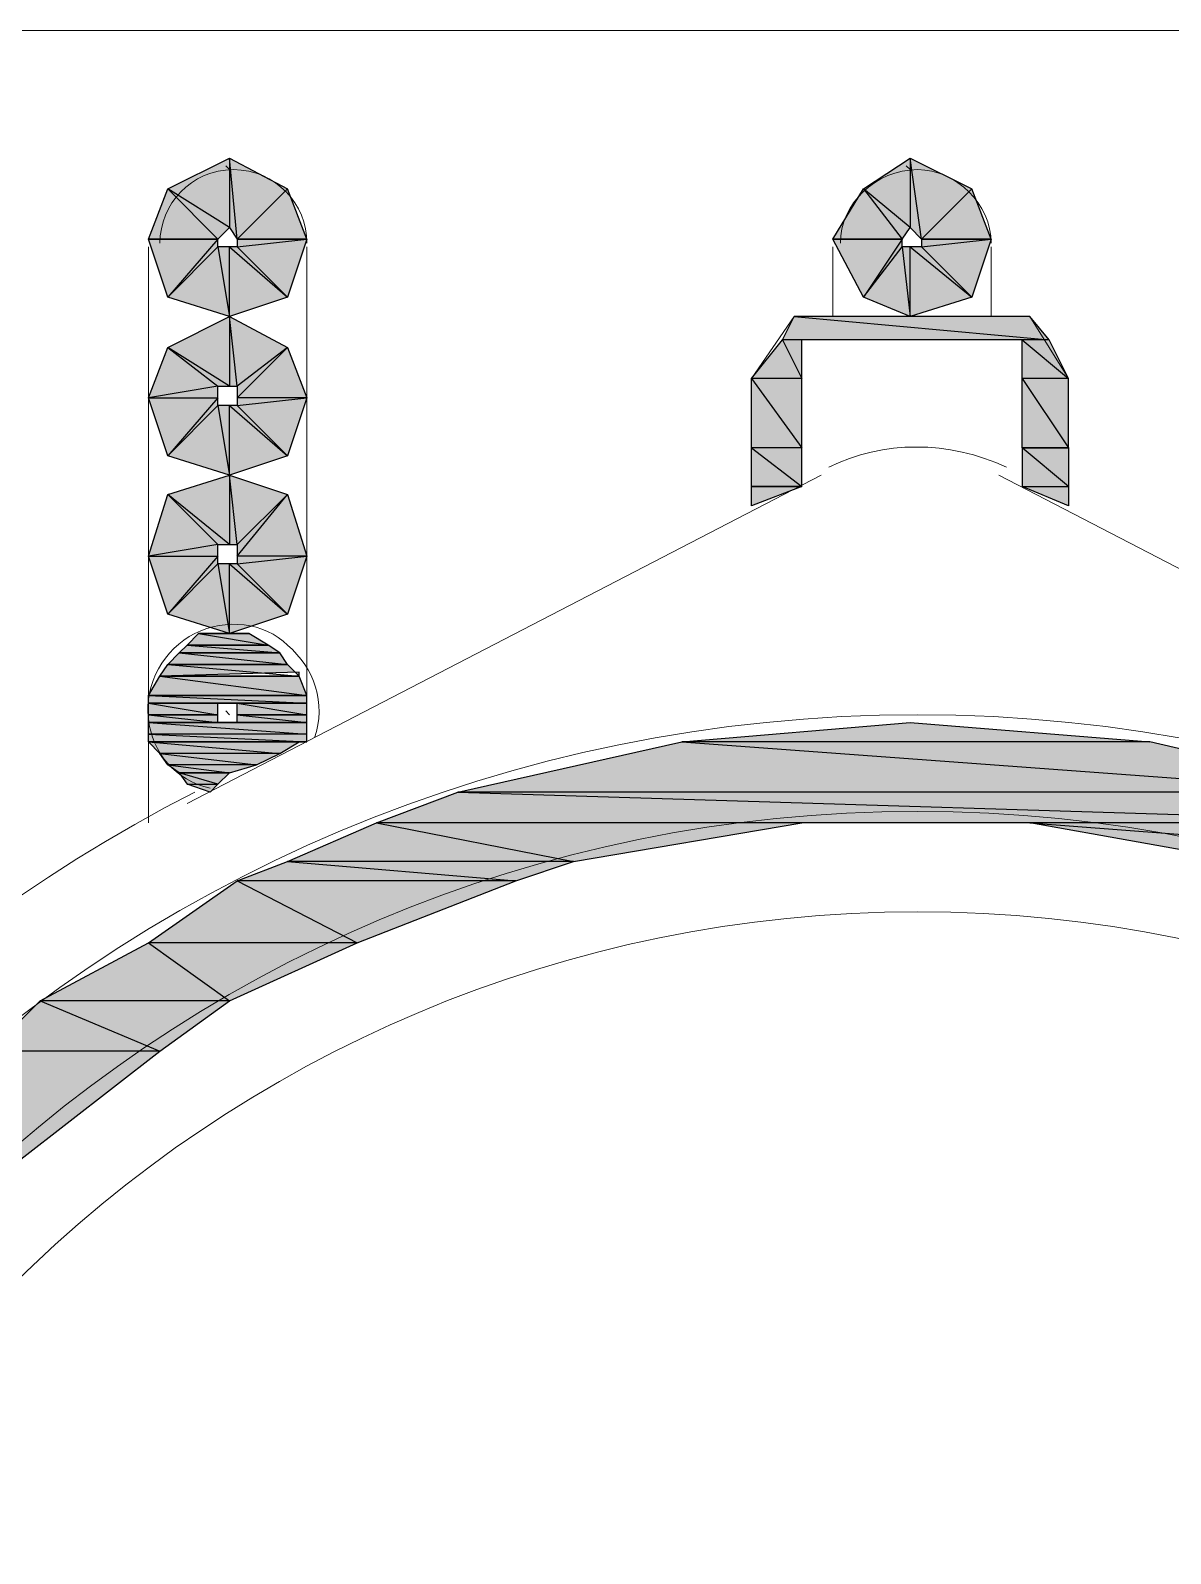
# Model space of a CAD drawing. Header units: millimetres. Extents: x 40 to 176, y -32 to 59.
# Drawn here: x 105.112 to 105.524, y -3.012 to -2.462 of the extents above; entities that cross this region are included whole.
import ezdxf

# ---------------------------------------------------------------- set-up
doc = ezdxf.new("R2010")
doc.units = ezdxf.units.MM
doc.layers.add('15 - Quadro de medição', color=6, linetype='Continuous')

msp = doc.modelspace()

# ---------------------------------------------------------------- hatches: boundary and pattern name
at = {"layer": '15 - Quadro de medição', "true_color": 0x000007}
h = msp.add_hatch(color=7, dxfattribs=at)
h.paths.add_polyline_path([(105.21219, -2.53693), (105.20521, -2.51877), (105.18705, -2.53693)])
h.paths.add_polyline_path([(105.20521, -2.51877), (105.18705, -2.53693), (105.18426, -2.50759)])
h.paths.add_polyline_path([(105.18705, -2.53693), (105.18426, -2.50759), (105.18426, -2.53274)])
h.paths.add_polyline_path([(105.18426, -2.50759), (105.18426, -2.53274), (105.16191, -2.51877)])
h.paths.add_polyline_path([(105.18426, -2.53274), (105.16191, -2.51877), (105.18007, -2.53693)])
h.paths.add_polyline_path([(105.16191, -2.51877), (105.18007, -2.53693), (105.15492, -2.53693)])
h = msp.add_hatch(color=7, dxfattribs=at)
h.paths.add_polyline_path([(105.45942, -2.53693), (105.45243, -2.51877), (105.43428, -2.53693)])
h.paths.add_polyline_path([(105.45243, -2.51877), (105.43428, -2.53693), (105.43009, -2.50759)])
h.paths.add_polyline_path([(105.43428, -2.53693), (105.43009, -2.50759), (105.43009, -2.53274)])
h.paths.add_polyline_path([(105.43009, -2.50759), (105.43009, -2.53274), (105.41332, -2.51877)])
h.paths.add_polyline_path([(105.43009, -2.53274), (105.41332, -2.51877), (105.42729, -2.53693)])
h.paths.add_polyline_path([(105.41332, -2.51877), (105.42729, -2.53693), (105.40215, -2.53693)])
h = msp.add_hatch(color=7, dxfattribs=at)
h.paths.add_polyline_path([(105.15492, -2.53693), (105.18007, -2.53693), (105.16191, -2.55788)])
h.paths.add_polyline_path([(105.18007, -2.53693), (105.16191, -2.55788), (105.18007, -2.53972)])
h.paths.add_polyline_path([(105.16191, -2.55788), (105.18007, -2.53972), (105.18426, -2.56486)])
h.paths.add_polyline_path([(105.18007, -2.53972), (105.18426, -2.56486), (105.18426, -2.53972)])
h.paths.add_polyline_path([(105.18426, -2.56486), (105.18426, -2.53972), (105.20521, -2.55788)])
h.paths.add_polyline_path([(105.18426, -2.53972), (105.20521, -2.55788), (105.18705, -2.53972)])
h.paths.add_polyline_path([(105.20521, -2.55788), (105.18705, -2.53972), (105.21219, -2.53693)])
h.paths.add_polyline_path([(105.18705, -2.53972), (105.21219, -2.53693), (105.18705, -2.53693)])
h = msp.add_hatch(color=7, dxfattribs=at)
h.paths.add_polyline_path([(105.40215, -2.53693), (105.42729, -2.53693), (105.41332, -2.55788)])
h.paths.add_polyline_path([(105.42729, -2.53693), (105.41332, -2.55788), (105.42729, -2.53972)])
h.paths.add_polyline_path([(105.41332, -2.55788), (105.42729, -2.53972), (105.43009, -2.56486)])
h.paths.add_polyline_path([(105.42729, -2.53972), (105.43009, -2.56486), (105.43009, -2.53972)])
h.paths.add_polyline_path([(105.43009, -2.56486), (105.43009, -2.53972), (105.45243, -2.55788)])
h.paths.add_polyline_path([(105.43009, -2.53972), (105.45243, -2.55788), (105.43428, -2.53972)])
h.paths.add_polyline_path([(105.45243, -2.55788), (105.43428, -2.53972), (105.45942, -2.53693)])
h.paths.add_polyline_path([(105.43428, -2.53972), (105.45942, -2.53693), (105.43428, -2.53693)])
h = msp.add_hatch(color=7, dxfattribs=at)
h.paths.add_polyline_path([(105.20521, -2.61514), (105.18705, -2.59699), (105.21219, -2.59419)])
h.paths.add_polyline_path([(105.18705, -2.59699), (105.21219, -2.59419), (105.18705, -2.59419)])
h.paths.add_polyline_path([(105.21219, -2.59419), (105.18705, -2.59419), (105.20521, -2.57603)])
h.paths.add_polyline_path([(105.18705, -2.59419), (105.20521, -2.57603), (105.18705, -2.59)])
h.paths.add_polyline_path([(105.20521, -2.57603), (105.18705, -2.59), (105.18426, -2.56486)])
h.paths.add_polyline_path([(105.18705, -2.59), (105.18426, -2.56486), (105.18426, -2.59)])
h.paths.add_polyline_path([(105.18426, -2.56486), (105.18426, -2.59), (105.16191, -2.57603)])
h.paths.add_polyline_path([(105.18426, -2.59), (105.16191, -2.57603), (105.18007, -2.59)])
h.paths.add_polyline_path([(105.16191, -2.57603), (105.18007, -2.59), (105.15492, -2.59419)])
h.paths.add_polyline_path([(105.18007, -2.59), (105.15492, -2.59419), (105.18007, -2.59419)])
h.paths.add_polyline_path([(105.15492, -2.59419), (105.18007, -2.59419), (105.16191, -2.61514)])
h.paths.add_polyline_path([(105.18007, -2.59419), (105.16191, -2.61514), (105.18007, -2.59699)])
h.paths.add_polyline_path([(105.16191, -2.61514), (105.18007, -2.59699), (105.18426, -2.62213)])
h.paths.add_polyline_path([(105.18007, -2.59699), (105.18426, -2.62213), (105.18426, -2.59699)])
h.paths.add_polyline_path([(105.18426, -2.62213), (105.18426, -2.59699), (105.20521, -2.61514)])
h.paths.add_polyline_path([(105.18426, -2.59699), (105.20521, -2.61514), (105.18705, -2.59699)])
h = msp.add_hatch(color=7, dxfattribs=at)
h.paths.add_polyline_path([(105.47339, -2.56486), (105.38818, -2.56486), (105.48037, -2.57324)])
h.paths.add_polyline_path([(105.38818, -2.56486), (105.48037, -2.57324), (105.38399, -2.57324)])
h = msp.add_hatch(color=7, dxfattribs=at)
h.paths.add_polyline_path([(105.39098, -2.57324), (105.38399, -2.57324), (105.39098, -2.58721)])
h.paths.add_polyline_path([(105.38399, -2.57324), (105.39098, -2.58721), (105.37282, -2.58721)])
h = msp.add_hatch(color=7, dxfattribs=at)
h.paths.add_polyline_path([(105.48037, -2.57324), (105.47059, -2.57324), (105.48735, -2.58721)])
h.paths.add_polyline_path([(105.47059, -2.57324), (105.48735, -2.58721), (105.47059, -2.58721)])
h = msp.add_hatch(color=7, dxfattribs=at)
h.paths.add_polyline_path([(105.39098, -2.58721), (105.37282, -2.58721), (105.39098, -2.61235)])
h.paths.add_polyline_path([(105.37282, -2.58721), (105.39098, -2.61235), (105.37282, -2.61235)])
h = msp.add_hatch(color=7, dxfattribs=at)
h.paths.add_polyline_path([(105.48735, -2.58721), (105.47059, -2.58721), (105.48735, -2.61235)])
h.paths.add_polyline_path([(105.47059, -2.58721), (105.48735, -2.61235), (105.47059, -2.61235)])
h = msp.add_hatch(color=7, dxfattribs=at)
h.paths.add_polyline_path([(105.39098, -2.61235), (105.37282, -2.61235), (105.39098, -2.62632)])
h.paths.add_polyline_path([(105.37282, -2.61235), (105.39098, -2.62632), (105.37282, -2.62632)])
h = msp.add_hatch(color=7, dxfattribs=at)
h.paths.add_polyline_path([(105.47059, -2.61235), (105.47059, -2.62632), (105.48735, -2.62632)])
h.paths.add_polyline_path([(105.47059, -2.62632), (105.48735, -2.62632), (105.48735, -2.6333)])
for points in [[(105.47059, -2.61235), (105.48735, -2.61235), (105.48735, -2.62632)], [(105.37282, -2.62632), (105.39098, -2.62632), (105.37282, -2.6333)], [(105.43009, -2.71152), (105.51668, -2.7185), (105.34768, -2.7185)], [(105.1661, -2.72968), (105.18426, -2.72968), (105.18007, -2.73387)]]:
    msp.add_hatch(color=7, dxfattribs=at).paths.add_polyline_path(points)
h = msp.add_hatch(color=7, dxfattribs=at)
h.paths.add_polyline_path([(105.20521, -2.67241), (105.18705, -2.65425), (105.21219, -2.65146)])
h.paths.add_polyline_path([(105.18705, -2.65425), (105.21219, -2.65146), (105.18705, -2.65146)])
h.paths.add_polyline_path([(105.21219, -2.65146), (105.18705, -2.65146), (105.20521, -2.62911)])
h.paths.add_polyline_path([(105.18705, -2.65146), (105.20521, -2.62911), (105.18705, -2.64727)])
h.paths.add_polyline_path([(105.20521, -2.62911), (105.18705, -2.64727), (105.18426, -2.62213)])
h.paths.add_polyline_path([(105.18705, -2.64727), (105.18426, -2.62213), (105.18426, -2.64727)])
h.paths.add_polyline_path([(105.18426, -2.62213), (105.18426, -2.64727), (105.16191, -2.62911)])
h.paths.add_polyline_path([(105.18426, -2.64727), (105.16191, -2.62911), (105.18007, -2.64727)])
h.paths.add_polyline_path([(105.16191, -2.62911), (105.18007, -2.64727), (105.15492, -2.65146)])
h.paths.add_polyline_path([(105.18007, -2.64727), (105.15492, -2.65146), (105.18007, -2.65146)])
h.paths.add_polyline_path([(105.15492, -2.65146), (105.18007, -2.65146), (105.16191, -2.67241)])
h.paths.add_polyline_path([(105.18007, -2.65146), (105.16191, -2.67241), (105.18007, -2.65425)])
h.paths.add_polyline_path([(105.16191, -2.67241), (105.18007, -2.65425), (105.18426, -2.67939)])
h.paths.add_polyline_path([(105.18007, -2.65425), (105.18426, -2.67939), (105.18426, -2.65425)])
h.paths.add_polyline_path([(105.18426, -2.67939), (105.18426, -2.65425), (105.20521, -2.67241)])
h.paths.add_polyline_path([(105.18426, -2.65425), (105.20521, -2.67241), (105.18705, -2.65425)])
h = msp.add_hatch(color=7, dxfattribs=at)
h.paths.add_polyline_path([(105.19124, -2.67939), (105.17308, -2.67939), (105.19822, -2.68359)])
h.paths.add_polyline_path([(105.17308, -2.67939), (105.19822, -2.68359), (105.16889, -2.68359)])
h.paths.add_polyline_path([(105.19822, -2.68359), (105.16889, -2.68359)])
h.paths.add_polyline_path([(105.16889, -2.68359), (105.19822, -2.68359)])
h = msp.add_hatch(color=7, dxfattribs=at)
h.paths.add_polyline_path([(105.19822, -2.68359), (105.16889, -2.68359), (105.20241, -2.68638)])
h.paths.add_polyline_path([(105.16889, -2.68359), (105.20241, -2.68638), (105.1661, -2.68638)])
h.paths.add_polyline_path([(105.20241, -2.68638), (105.1661, -2.68638)])
h.paths.add_polyline_path([(105.1661, -2.68638), (105.20241, -2.68638), (105.20102, -2.68638)])
h = msp.add_hatch(color=7, dxfattribs=at)
h.paths.add_polyline_path([(105.20521, -2.69057), (105.16191, -2.69057), (105.2094, -2.69476)])
h.paths.add_polyline_path([(105.16191, -2.69057), (105.2094, -2.69476), (105.15911, -2.69476)])
h.paths.add_polyline_path([(105.2094, -2.69476), (105.15911, -2.69476)])
h.paths.add_polyline_path([(105.15911, -2.69476), (105.2094, -2.69476), (105.2094, -2.69336)])
h = msp.add_hatch(color=7, dxfattribs=at)
h.paths.add_polyline_path([(105.20241, -2.68638), (105.1661, -2.68638), (105.20521, -2.69057)])
h.paths.add_polyline_path([(105.1661, -2.68638), (105.20521, -2.69057), (105.16191, -2.69057)])
h.paths.add_polyline_path([(105.20521, -2.69057), (105.16191, -2.69057)])
h.paths.add_polyline_path([(105.16191, -2.69057), (105.20521, -2.69057)])
h = msp.add_hatch(color=7, dxfattribs=at)
h.paths.add_polyline_path([(105.2094, -2.69476), (105.15911, -2.69476), (105.21219, -2.70174)])
h.paths.add_polyline_path([(105.15911, -2.69476), (105.21219, -2.70174), (105.15492, -2.70174)])
h.paths.add_polyline_path([(105.21219, -2.70174), (105.15492, -2.70174)])
h.paths.add_polyline_path([(105.15492, -2.70174), (105.21219, -2.70174)])
h = msp.add_hatch(color=7, dxfattribs=at)
h.paths.add_polyline_path([(105.21219, -2.70174), (105.15492, -2.70174), (105.21219, -2.70454)])
h.paths.add_polyline_path([(105.15492, -2.70174), (105.21219, -2.70454), (105.15492, -2.70454)])
h = msp.add_hatch(color=7, dxfattribs=at)
h.paths.add_polyline_path([(105.18007, -2.70454), (105.15492, -2.70454)])
h.paths.add_polyline_path([(105.18007, -2.70454), (105.15492, -2.70454), (105.18426, -2.70454)])
h = msp.add_hatch(color=7, dxfattribs=at)
h.paths.add_polyline_path([(105.18007, -2.70454), (105.15492, -2.70454), (105.18007, -2.70873)])
h.paths.add_polyline_path([(105.15492, -2.70454), (105.18007, -2.70873), (105.15492, -2.70873)])
h = msp.add_hatch(color=7, dxfattribs=at)
h.paths.add_polyline_path([(105.21219, -2.70454), (105.18705, -2.70454), (105.21219, -2.70873)])
h.paths.add_polyline_path([(105.18705, -2.70454), (105.21219, -2.70873), (105.18705, -2.70873)])
h = msp.add_hatch(color=7, dxfattribs=at)
h.paths.add_polyline_path([(105.18007, -2.70873), (105.15492, -2.70873), (105.18007, -2.71152)])
h.paths.add_polyline_path([(105.15492, -2.70873), (105.18007, -2.71152), (105.15492, -2.71152)])
h = msp.add_hatch(color=7, dxfattribs=at)
h.paths.add_polyline_path([(105.18426, -2.71152), (105.15492, -2.71152)])
h.paths.add_polyline_path([(105.18426, -2.71152), (105.15492, -2.71152), (105.18007, -2.71152)])
h = msp.add_hatch(color=7, dxfattribs=at)
h.paths.add_polyline_path([(105.21219, -2.71152), (105.15492, -2.71152), (105.21219, -2.71571)])
h.paths.add_polyline_path([(105.15492, -2.71152), (105.21219, -2.71571), (105.15492, -2.71571)])
h = msp.add_hatch(color=7, dxfattribs=at)
h.paths.add_polyline_path([(105.21219, -2.70873), (105.18705, -2.70873), (105.21219, -2.71152)])
h.paths.add_polyline_path([(105.18705, -2.70873), (105.21219, -2.71152), (105.18705, -2.71152)])
h = msp.add_hatch(color=7, dxfattribs=at)
h.paths.add_polyline_path([(105.21219, -2.71571), (105.15492, -2.71571), (105.21219, -2.7185)])
h.paths.add_polyline_path([(105.15492, -2.71571), (105.21219, -2.7185), (105.15492, -2.7185)])
h = msp.add_hatch(color=7, dxfattribs=at)
h.paths.add_polyline_path([(105.2094, -2.7185), (105.15492, -2.7185)])
h.paths.add_polyline_path([(105.2094, -2.7185), (105.15492, -2.7185), (105.21219, -2.7185)])
h = msp.add_hatch(color=7, dxfattribs=at)
h.paths.add_polyline_path([(105.2094, -2.7185), (105.15492, -2.7185), (105.20241, -2.72269)])
h.paths.add_polyline_path([(105.15492, -2.7185), (105.20241, -2.72269), (105.15911, -2.72269)])
h = msp.add_hatch(color=7, dxfattribs=at)
h.paths.add_polyline_path([(105.20241, -2.72269), (105.15911, -2.72269), (105.19403, -2.72688)])
h.paths.add_polyline_path([(105.15911, -2.72269), (105.19403, -2.72688), (105.16191, -2.72688)])
h = msp.add_hatch(color=7, dxfattribs=at)
h.paths.add_polyline_path([(105.51668, -2.7185), (105.34768, -2.7185), (105.5949, -2.73666)])
h.paths.add_polyline_path([(105.34768, -2.7185), (105.5949, -2.73666), (105.26667, -2.73666)])
h = msp.add_hatch(color=7, dxfattribs=at)
h.paths.add_polyline_path([(105.19403, -2.72688), (105.16191, -2.72688), (105.18426, -2.72968)])
h.paths.add_polyline_path([(105.16191, -2.72688), (105.18426, -2.72968), (105.1661, -2.72968)])
h = msp.add_hatch(color=7, dxfattribs=at)
h.paths.add_polyline_path([(105.1661, -2.72968), (105.16889, -2.73387), (105.18007, -2.73387)])
h.paths.add_polyline_path([(105.16889, -2.73387), (105.18007, -2.73387), (105.17727, -2.73666)])
h = msp.add_hatch(color=7, dxfattribs=at)
h.paths.add_polyline_path([(105.5949, -2.73666), (105.26667, -2.73666), (105.62424, -2.74784)])
h.paths.add_polyline_path([(105.26667, -2.73666), (105.62424, -2.74784), (105.23733, -2.74784)])
h = msp.add_hatch(color=7, dxfattribs=at)
h.paths.add_polyline_path([(105.39098, -2.74784), (105.23733, -2.74784), (105.30857, -2.7618)])
h.paths.add_polyline_path([(105.23733, -2.74784), (105.30857, -2.7618), (105.20521, -2.7618)])
h = msp.add_hatch(color=7, dxfattribs=at)
h.paths.add_polyline_path([(105.62424, -2.74784), (105.47339, -2.74784), (105.65636, -2.7618)])
h.paths.add_polyline_path([(105.47339, -2.74784), (105.65636, -2.7618), (105.5516, -2.7618)])
h = msp.add_hatch(color=7, dxfattribs=at)
h.paths.add_polyline_path([(105.30857, -2.7618), (105.20521, -2.7618), (105.28762, -2.76879)])
h.paths.add_polyline_path([(105.20521, -2.7618), (105.28762, -2.76879), (105.18705, -2.76879)])
h = msp.add_hatch(color=7, dxfattribs=at)
h.paths.add_polyline_path([(105.28762, -2.76879), (105.18705, -2.76879), (105.23035, -2.79114)])
h.paths.add_polyline_path([(105.18705, -2.76879), (105.23035, -2.79114), (105.15492, -2.79114)])
h = msp.add_hatch(color=7, dxfattribs=at)
h.paths.add_polyline_path([(105.23035, -2.79114), (105.15492, -2.79114), (105.18426, -2.81209)])
h.paths.add_polyline_path([(105.15492, -2.79114), (105.18426, -2.81209), (105.11582, -2.81209)])
h = msp.add_hatch(color=7, dxfattribs=at)
h.paths.add_polyline_path([(105.18426, -2.81209), (105.11582, -2.81209), (105.15911, -2.83024)])
h.paths.add_polyline_path([(105.11582, -2.81209), (105.15911, -2.83024), (105.09766, -2.83024)])
h = msp.add_hatch(color=7, dxfattribs=at)
h.paths.add_polyline_path([(105.15911, -2.83024), (105.09766, -2.83024), (105.10883, -2.86935)])
h.paths.add_polyline_path([(105.09766, -2.83024), (105.10883, -2.86935), (105.05156, -2.86935)])

# ---------------------------------------------------------------- linework, layer by layer
at = {"layer": '15 - Quadro de medição', "color": 7, "linetype": 'Continuous', "lineweight": 20, "true_color": 0x000007}
for points in [[(104.57248, -2.4615), (106.28909, -2.4615), (106.28909, -6.02603), (104.56549, -6.02603), (104.5641, -6.02603), (104.50124, -6.02603)], [(104.58644, -2.4615), (106.26674, -2.4615), (106.26674, -2.4615)], [(105.18426, -2.51178), (105.18286, -2.51039), (105.18286, -2.51039)], [(105.43009, -2.51178), (105.42869, -2.51039), (105.42869, -2.51039)], [(105.15492, -2.74784), (105.15492, -2.53972), (105.15492, -2.53972)], [(105.21219, -2.53972), (105.21219, -2.7185), (105.21219, -2.7185)], [(105.40215, -2.53972), (105.40215, -2.56486), (105.40215, -2.56486)], [(105.45942, -2.56486), (105.45942, -2.53972), (105.45942, -2.53972)], [(105.48735, -2.6333), (105.48735, -2.58721), (105.47339, -2.56486), (105.43009, -2.56486), (105.38818, -2.56486), (105.37282, -2.58721), (105.37282, -2.6333)], [(105.47059, -2.62632), (105.47059, -2.61235), (105.47059, -2.57324), (105.43009, -2.57324), (105.39098, -2.57324), (105.39098, -2.61235), (105.39098, -2.62632)], [(105.39796, -2.62213), (105.16889, -2.74085), (105.16889, -2.74085)], [(105.69128, -2.74085), (105.46221, -2.62213), (105.46221, -2.62213)], [(105.18426, -2.70873), (105.18286, -2.70733), (105.18286, -2.70733)]]:
    msp.add_lwpolyline(points, dxfattribs=at)
at = {"layer": '15 - Quadro de medição', "color": 7, "linetype": 'Continuous', "lineweight": -2, "true_color": 0x000007}
for points in [[(105.18426, -2.50759), (105.18426, -2.53274), (105.16191, -2.51877)], [(105.20521, -2.51877), (105.18705, -2.53693), (105.18426, -2.50759)], [(105.18705, -2.53693), (105.18426, -2.50759), (105.18426, -2.53274)], [(105.43009, -2.50759), (105.43009, -2.53274), (105.41332, -2.51877)], [(105.45243, -2.51877), (105.43428, -2.53693), (105.43009, -2.50759)], [(105.43428, -2.53693), (105.43009, -2.50759), (105.43009, -2.53274)], [(105.16191, -2.51877), (105.18007, -2.53693), (105.15492, -2.53693)], [(105.18426, -2.53274), (105.16191, -2.51877), (105.18007, -2.53693)], [(105.21219, -2.53693), (105.20521, -2.51877), (105.18705, -2.53693)], [(105.41332, -2.51877), (105.42729, -2.53693), (105.40215, -2.53693)], [(105.43009, -2.53274), (105.41332, -2.51877), (105.42729, -2.53693)], [(105.45942, -2.53693), (105.45243, -2.51877), (105.43428, -2.53693)], [(105.15492, -2.53693), (105.18007, -2.53693), (105.16191, -2.55788)], [(105.18007, -2.53693), (105.16191, -2.55788), (105.18007, -2.53972)], [(105.16191, -2.55788), (105.18007, -2.53972), (105.18426, -2.56486)], [(105.18007, -2.53972), (105.18426, -2.56486), (105.18426, -2.53972)], [(105.18426, -2.56486), (105.18426, -2.53972), (105.20521, -2.55788)], [(105.18426, -2.53972), (105.20521, -2.55788), (105.18705, -2.53972)], [(105.20521, -2.55788), (105.18705, -2.53972), (105.21219, -2.53693)], [(105.18705, -2.53972), (105.21219, -2.53693), (105.18705, -2.53693)], [(105.40215, -2.53693), (105.42729, -2.53693), (105.41332, -2.55788)], [(105.42729, -2.53693), (105.41332, -2.55788), (105.42729, -2.53972)], [(105.41332, -2.55788), (105.42729, -2.53972), (105.43009, -2.56486)], [(105.42729, -2.53972), (105.43009, -2.56486), (105.43009, -2.53972)], [(105.43009, -2.56486), (105.43009, -2.53972), (105.45243, -2.55788)], [(105.43009, -2.53972), (105.45243, -2.55788), (105.43428, -2.53972)], [(105.45243, -2.55788), (105.43428, -2.53972), (105.45942, -2.53693)], [(105.43428, -2.53972), (105.45942, -2.53693), (105.43428, -2.53693)], [(105.18426, -2.56486), (105.18426, -2.59), (105.16191, -2.57603)], [(105.20521, -2.57603), (105.18705, -2.59), (105.18426, -2.56486)], [(105.18705, -2.59), (105.18426, -2.56486), (105.18426, -2.59)], [(105.38818, -2.56486), (105.48037, -2.57324), (105.38399, -2.57324)], [(105.47339, -2.56486), (105.38818, -2.56486), (105.48037, -2.57324)], [(105.38399, -2.57324), (105.39098, -2.58721), (105.37282, -2.58721)], [(105.39098, -2.57324), (105.38399, -2.57324), (105.39098, -2.58721)], [(105.48037, -2.57324), (105.47059, -2.57324), (105.48735, -2.58721)], [(105.47059, -2.57324), (105.48735, -2.58721), (105.47059, -2.58721)], [(105.16191, -2.57603), (105.18007, -2.59), (105.15492, -2.59419)], [(105.18426, -2.59), (105.16191, -2.57603), (105.18007, -2.59)], [(105.21219, -2.59419), (105.18705, -2.59419), (105.20521, -2.57603)], [(105.18705, -2.59419), (105.20521, -2.57603), (105.18705, -2.59)], [(105.18007, -2.59), (105.15492, -2.59419), (105.18007, -2.59419)], [(105.39098, -2.58721), (105.37282, -2.58721), (105.39098, -2.61235)], [(105.37282, -2.58721), (105.39098, -2.61235), (105.37282, -2.61235)], [(105.48735, -2.58721), (105.47059, -2.58721), (105.48735, -2.61235)], [(105.47059, -2.58721), (105.48735, -2.61235), (105.47059, -2.61235)], [(105.15492, -2.59419), (105.18007, -2.59419), (105.16191, -2.61514)], [(105.18007, -2.59419), (105.16191, -2.61514), (105.18007, -2.59699)], [(105.16191, -2.61514), (105.18007, -2.59699), (105.18426, -2.62213)], [(105.18007, -2.59699), (105.18426, -2.62213), (105.18426, -2.59699)], [(105.18426, -2.62213), (105.18426, -2.59699), (105.20521, -2.61514)], [(105.18426, -2.59699), (105.20521, -2.61514), (105.18705, -2.59699)], [(105.20521, -2.61514), (105.18705, -2.59699), (105.21219, -2.59419)], [(105.18705, -2.59699), (105.21219, -2.59419), (105.18705, -2.59419)], [(105.39098, -2.61235), (105.37282, -2.61235), (105.39098, -2.62632)], [(105.37282, -2.61235), (105.39098, -2.62632), (105.37282, -2.62632)], [(105.47059, -2.61235), (105.47059, -2.62632), (105.48735, -2.62632)], [(105.47059, -2.61235), (105.48735, -2.61235), (105.48735, -2.62632)], [(105.18426, -2.62213), (105.18426, -2.64727), (105.16191, -2.62911)], [(105.20521, -2.62911), (105.18705, -2.64727), (105.18426, -2.62213)], [(105.18705, -2.64727), (105.18426, -2.62213), (105.18426, -2.64727)], [(105.16191, -2.62911), (105.18007, -2.64727), (105.15492, -2.65146)], [(105.18426, -2.64727), (105.16191, -2.62911), (105.18007, -2.64727)], [(105.21219, -2.65146), (105.18705, -2.65146), (105.20521, -2.62911)], [(105.18705, -2.65146), (105.20521, -2.62911), (105.18705, -2.64727)], [(105.37282, -2.62632), (105.39098, -2.62632), (105.37282, -2.6333)], [(105.47059, -2.62632), (105.48735, -2.62632), (105.48735, -2.6333)], [(105.18007, -2.64727), (105.15492, -2.65146), (105.18007, -2.65146)], [(105.15492, -2.65146), (105.18007, -2.65146), (105.16191, -2.67241)], [(105.18007, -2.65146), (105.16191, -2.67241), (105.18007, -2.65425)], [(105.20521, -2.67241), (105.18705, -2.65425), (105.21219, -2.65146)], [(105.18705, -2.65425), (105.21219, -2.65146), (105.18705, -2.65146)], [(105.16191, -2.67241), (105.18007, -2.65425), (105.18426, -2.67939)], [(105.18007, -2.65425), (105.18426, -2.67939), (105.18426, -2.65425)], [(105.18426, -2.67939), (105.18426, -2.65425), (105.20521, -2.67241)], [(105.18426, -2.65425), (105.20521, -2.67241), (105.18705, -2.65425)], [(105.17308, -2.67939), (105.19822, -2.68359), (105.16889, -2.68359)], [(105.19124, -2.67939), (105.17727, -2.67939), (105.17308, -2.67939)], [(105.19124, -2.67939), (105.17308, -2.67939), (105.19822, -2.68359)], [(105.18007, -2.67939), (105.19124, -2.67939), (105.17727, -2.67939)], [(105.17727, -2.67939), (105.19124, -2.67939), (105.19124, -2.67939)], [(105.18705, -2.67939), (105.18007, -2.67939), (105.18007, -2.67939)], [(105.18705, -2.67939), (105.18007, -2.67939), (105.19124, -2.67939)], [(105.16889, -2.68359), (105.20241, -2.68638), (105.1661, -2.68638)], [(105.19822, -2.68359), (105.16889, -2.68359)], [(105.16889, -2.68359), (105.19822, -2.68359), (105.19822, -2.68359)], [(105.19822, -2.68359), (105.16889, -2.68359), (105.20241, -2.68638)], [(105.16191, -2.69057), (105.2094, -2.69476), (105.15911, -2.69476)], [(105.1661, -2.68638), (105.20521, -2.69057), (105.16191, -2.69057)], [(105.20521, -2.69057), (105.16191, -2.69057)], [(105.16191, -2.69057), (105.20521, -2.69057), (105.20521, -2.69057)], [(105.20521, -2.69057), (105.16191, -2.69057), (105.2094, -2.69476)], [(105.20241, -2.68638), (105.1661, -2.68638)], [(105.1661, -2.68638), (105.20241, -2.68638), (105.20102, -2.68638)], [(105.20241, -2.68638), (105.1661, -2.68638), (105.20521, -2.69057)], [(105.15911, -2.69476), (105.21219, -2.70174), (105.15492, -2.70174)], [(105.15911, -2.69476), (105.2094, -2.69476), (105.2094, -2.69336)], [(105.2094, -2.69476), (105.15911, -2.69476)], [(105.2094, -2.69476), (105.15911, -2.69476), (105.21219, -2.70174)], [(105.21219, -2.70174), (105.15492, -2.70174)], [(105.15492, -2.70174), (105.21219, -2.70174), (105.21219, -2.70174)], [(105.21219, -2.70174), (105.15492, -2.70174), (105.21219, -2.70454)], [(105.15492, -2.70174), (105.21219, -2.70454), (105.15492, -2.70454)], [(105.15492, -2.70454), (105.18426, -2.70454), (105.18426, -2.70454)], [(105.18426, -2.70454), (105.18426, -2.70454), (105.15492, -2.70454)], [(105.18007, -2.70454), (105.18007, -2.70454), (105.15492, -2.70454)], [(105.18007, -2.70454), (105.15492, -2.70454), (105.18426, -2.70454)], [(105.15492, -2.70454), (105.18007, -2.70454), (105.18007, -2.70454)], [(105.18007, -2.70454), (105.18007, -2.70454), (105.15492, -2.70454)], [(105.15492, -2.70454), (105.18007, -2.70454), (105.18007, -2.70454)], [(105.18007, -2.70454), (105.18007, -2.70454), (105.15492, -2.70454)], [(105.18007, -2.70454), (105.15492, -2.70454)], [(105.15492, -2.70454), (105.18007, -2.70454), (105.18007, -2.70454)], [(105.18007, -2.70454), (105.15492, -2.70454), (105.18007, -2.70873)], [(105.15492, -2.70454), (105.18007, -2.70873), (105.15492, -2.70873)], [(105.18426, -2.70454), (105.21219, -2.70454), (105.21219, -2.70454)], [(105.21219, -2.70454), (105.21219, -2.70454), (105.18426, -2.70454)], [(105.21219, -2.70454), (105.18426, -2.70454)], [(105.18426, -2.70454), (105.21219, -2.70454), (105.21219, -2.70454)], [(105.18426, -2.70454), (105.21219, -2.70454), (105.21219, -2.70454)], [(105.21219, -2.70454), (105.21219, -2.70454), (105.18426, -2.70454)], [(105.21219, -2.70454), (105.18426, -2.70454)], [(105.18426, -2.70454), (105.21219, -2.70454), (105.18705, -2.70454)], [(105.18705, -2.70454), (105.21219, -2.70454), (105.21219, -2.70454)], [(105.21219, -2.70454), (105.21219, -2.70454), (105.18705, -2.70454)], [(105.21219, -2.70454), (105.18705, -2.70454), (105.21219, -2.70873)], [(105.18705, -2.70454), (105.21219, -2.70873), (105.18705, -2.70873)], [(105.15492, -2.70873), (105.18007, -2.70873), (105.18007, -2.70873)], [(105.18007, -2.70873), (105.18007, -2.70873), (105.15492, -2.70873)], [(105.15492, -2.70873), (105.18007, -2.70873), (105.18007, -2.70873)], [(105.18007, -2.70873), (105.18007, -2.70873), (105.15492, -2.70873)], [(105.15492, -2.70873), (105.18007, -2.70873), (105.18007, -2.70873)], [(105.18007, -2.70873), (105.18007, -2.70873), (105.15492, -2.70873)], [(105.15492, -2.70873), (105.18007, -2.70873), (105.18007, -2.70873)], [(105.18007, -2.70873), (105.18007, -2.70873), (105.15492, -2.70873)], [(105.15492, -2.70873), (105.18007, -2.70873), (105.18007, -2.70873)], [(105.18007, -2.70873), (105.18007, -2.70873), (105.15492, -2.70873)], [(105.18007, -2.70873), (105.15492, -2.70873), (105.18007, -2.71152)], [(105.15492, -2.70873), (105.18007, -2.71152), (105.15492, -2.71152)], [(105.15492, -2.71152), (105.18007, -2.71152), (105.18007, -2.71152)], [(105.18007, -2.71152), (105.18007, -2.71152), (105.15492, -2.71152)], [(105.15492, -2.71152), (105.18007, -2.71152), (105.18007, -2.71152)], [(105.18007, -2.71152), (105.18007, -2.71152), (105.15492, -2.71152)], [(105.15492, -2.71152), (105.18007, -2.71152), (105.18007, -2.71152)], [(105.18007, -2.71152), (105.18007, -2.71152), (105.15492, -2.71152)], [(105.18426, -2.71152), (105.18426, -2.71152), (105.15492, -2.71152)], [(105.18426, -2.71152), (105.15492, -2.71152), (105.18007, -2.71152)], [(105.15492, -2.71152), (105.18426, -2.71152), (105.18426, -2.71152)], [(105.18426, -2.71152), (105.18426, -2.71152), (105.15492, -2.71152)], [(105.15492, -2.71152), (105.18426, -2.71152), (105.18426, -2.71152)], [(105.18426, -2.71152), (105.18426, -2.71152), (105.15492, -2.71152)], [(105.21219, -2.71152), (105.15492, -2.71152), (105.21219, -2.71571)], [(105.15492, -2.71152), (105.21219, -2.71571), (105.15492, -2.71571)], [(105.18705, -2.71152), (105.21219, -2.71152), (105.18426, -2.71152)], [(105.18426, -2.71152), (105.21219, -2.71152), (105.21219, -2.71152)], [(105.21219, -2.71152), (105.21219, -2.71152), (105.18426, -2.71152)], [(105.18426, -2.71152), (105.21219, -2.71152), (105.21219, -2.71152)], [(105.21219, -2.71152), (105.21219, -2.71152), (105.18426, -2.71152)], [(105.21219, -2.71152), (105.18426, -2.71152)], [(105.18426, -2.71152), (105.21219, -2.71152), (105.21219, -2.71152)], [(105.18705, -2.70873), (105.21219, -2.70873), (105.21219, -2.70873)], [(105.21219, -2.70873), (105.21219, -2.70873), (105.18705, -2.70873)], [(105.18705, -2.70873), (105.21219, -2.70873), (105.21219, -2.70873)], [(105.21219, -2.70873), (105.21219, -2.70873), (105.18705, -2.70873)], [(105.18705, -2.70873), (105.21219, -2.70873), (105.21219, -2.70873)], [(105.21219, -2.70873), (105.21219, -2.70873), (105.18705, -2.70873)], [(105.18705, -2.70873), (105.21219, -2.70873), (105.21219, -2.70873)], [(105.21219, -2.70873), (105.21219, -2.70873), (105.18705, -2.70873)], [(105.18705, -2.70873), (105.21219, -2.70873), (105.21219, -2.70873)], [(105.21219, -2.70873), (105.21219, -2.70873), (105.18705, -2.70873)], [(105.21219, -2.70873), (105.18705, -2.70873), (105.21219, -2.71152)], [(105.18705, -2.70873), (105.21219, -2.71152), (105.18705, -2.71152)], [(105.18705, -2.71152), (105.21219, -2.71152), (105.21219, -2.71152)], [(105.21219, -2.71152), (105.21219, -2.71152), (105.18705, -2.71152)], [(105.18705, -2.71152), (105.21219, -2.71152), (105.21219, -2.71152)], [(105.21219, -2.71152), (105.21219, -2.71152), (105.18705, -2.71152)], [(105.21219, -2.71152), (105.18705, -2.71152)], [(105.43009, -2.71152), (105.51668, -2.7185), (105.34768, -2.7185)], [(105.21219, -2.71571), (105.15492, -2.71571), (105.21219, -2.7185)], [(105.15492, -2.71571), (105.21219, -2.7185), (105.15492, -2.7185)], [(105.2094, -2.7185), (105.2094, -2.7185), (105.15492, -2.7185)], [(105.2094, -2.7185), (105.15492, -2.7185), (105.21219, -2.7185)], [(105.2094, -2.7185), (105.15492, -2.7185), (105.20241, -2.72269)], [(105.15492, -2.7185), (105.20241, -2.72269), (105.15911, -2.72269)], [(105.20241, -2.72269), (105.15911, -2.72269), (105.19403, -2.72688)], [(105.15911, -2.72269), (105.19403, -2.72688), (105.16191, -2.72688)], [(105.34768, -2.7185), (105.5949, -2.73666), (105.26667, -2.73666)], [(105.51668, -2.7185), (105.34768, -2.7185), (105.5949, -2.73666)], [(105.19403, -2.72688), (105.16191, -2.72688), (105.18426, -2.72968)], [(105.16191, -2.72688), (105.18426, -2.72968), (105.1661, -2.72968)], [(105.1661, -2.72968), (105.16889, -2.73387), (105.18007, -2.73387)], [(105.1661, -2.72968), (105.18426, -2.72968), (105.18007, -2.73387)], [(105.16889, -2.73387), (105.18007, -2.73387), (105.17727, -2.73666)], [(105.26667, -2.73666), (105.62424, -2.74784), (105.23733, -2.74784)], [(105.5949, -2.73666), (105.26667, -2.73666), (105.62424, -2.74784)], [(105.23733, -2.74784), (105.30857, -2.7618), (105.20521, -2.7618)], [(105.39098, -2.74784), (105.23733, -2.74784), (105.30857, -2.7618)], [(105.62424, -2.74784), (105.47339, -2.74784), (105.65636, -2.7618)], [(105.47339, -2.74784), (105.65636, -2.7618), (105.5516, -2.7618)], [(105.20521, -2.7618), (105.28762, -2.76879), (105.18705, -2.76879)], [(105.30857, -2.7618), (105.20521, -2.7618), (105.28762, -2.76879)], [(105.18705, -2.76879), (105.23035, -2.79114), (105.15492, -2.79114)], [(105.28762, -2.76879), (105.18705, -2.76879), (105.23035, -2.79114)], [(105.15492, -2.79114), (105.18426, -2.81209), (105.11582, -2.81209)], [(105.23035, -2.79114), (105.15492, -2.79114), (105.18426, -2.81209)], [(105.11582, -2.81209), (105.15911, -2.83024), (105.09766, -2.83024)], [(105.18426, -2.81209), (105.11582, -2.81209), (105.15911, -2.83024)], [(105.15911, -2.83024), (105.09766, -2.83024), (105.10883, -2.86935)]]:
    msp.add_lwpolyline(points, close=True, dxfattribs=at)
at = {"layer": '15 - Quadro de medição', "color": 7, "linetype": 'Continuous', "lineweight": 20, "true_color": 0x000007}
for points in [[(105.18565, -2.51178), (105.17029, -2.51178), (105.15911, -2.52435), (105.15911, -2.53832)], [(105.21219, -2.53832), (105.21219, -2.52435), (105.20102, -2.51178), (105.18565, -2.51178)], [(105.43288, -2.51178), (105.41751, -2.51178), (105.40494, -2.52435), (105.40494, -2.53832)], [(105.45942, -2.53832), (105.45942, -2.52435), (105.44685, -2.51178), (105.43288, -2.51178)], [(105.465, -2.61933), (105.44405, -2.60956), (105.42031, -2.60956), (105.40075, -2.61933)]]:
    msp.add_open_spline(points, degree=3, dxfattribs=at)
for points in [[(105.21498, -2.71711), (105.21918, -2.70454), (105.21498, -2.69197), (105.20521, -2.68359), (105.20521, -2.68359), (105.19683, -2.6752), (105.18286, -2.67381), (105.17169, -2.67939), (105.17169, -2.67939), (105.16051, -2.68498), (105.15353, -2.69755), (105.15492, -2.71012), (105.15492, -2.71012), (105.15632, -2.72269), (105.1647, -2.73247), (105.17727, -2.73527)], [(105.96644, -3.24369), (105.96644, -2.94757), (105.7276, -2.70873), (105.43288, -2.70873), (105.43288, -2.70873), (105.13677, -2.70873), (104.89792, -2.94757), (104.89792, -3.24369), (104.89792, -3.24369), (104.89792, -3.5384), (105.13677, -3.77725), (105.43288, -3.77725), (105.43288, -3.77725), (105.7276, -3.77725), (105.96644, -3.5384), (105.96644, -3.24369)], [(105.17169, -2.73666), (104.93703, -2.85678), (104.81551, -3.12217), (104.87837, -3.37777), (104.87837, -3.37777), (104.93982, -3.63338), (105.16889, -3.81356), (105.43288, -3.81356), (105.43288, -3.81356), (105.69547, -3.81356), (105.92454, -3.63338), (105.986, -3.37777), (105.986, -3.37777), (106.04885, -3.12217), (105.92733, -2.85678), (105.69407, -2.73666)], [(105.93152, -3.24369), (105.93152, -2.96713), (105.70804, -2.74365), (105.43288, -2.74365), (105.43288, -2.74365), (105.15632, -2.74365), (104.93424, -2.96713), (104.93424, -3.24369), (104.93424, -3.24369), (104.93424, -3.51885), (105.15632, -3.74233), (105.43288, -3.74233), (105.43288, -3.74233), (105.70804, -3.74233), (105.93152, -3.51885), (105.93152, -3.24369)], [(105.89521, -3.24369), (105.89521, -2.98668), (105.68849, -2.77996), (105.43288, -2.77996), (105.43288, -2.77996), (105.17727, -2.77996), (104.96916, -2.98668), (104.96916, -3.24369), (104.96916, -3.24369), (104.96916, -3.49929), (105.17727, -3.70601), (105.43288, -3.70601), (105.43288, -3.70601), (105.68849, -3.70601), (105.89521, -3.49929), (105.89521, -3.24369)]]:
    msp.add_open_spline(points, degree=3, knots=[0, 0, 0, 0, 0.0625, 0.0625, 0.0625, 0.062501, 0.125, 0.125, 0.125, 0.125001, 0.1875, 0.1875, 0.1875, 0.187501, 1, 1, 1, 1], dxfattribs=at)

doc.saveas('drawing.dxf')
